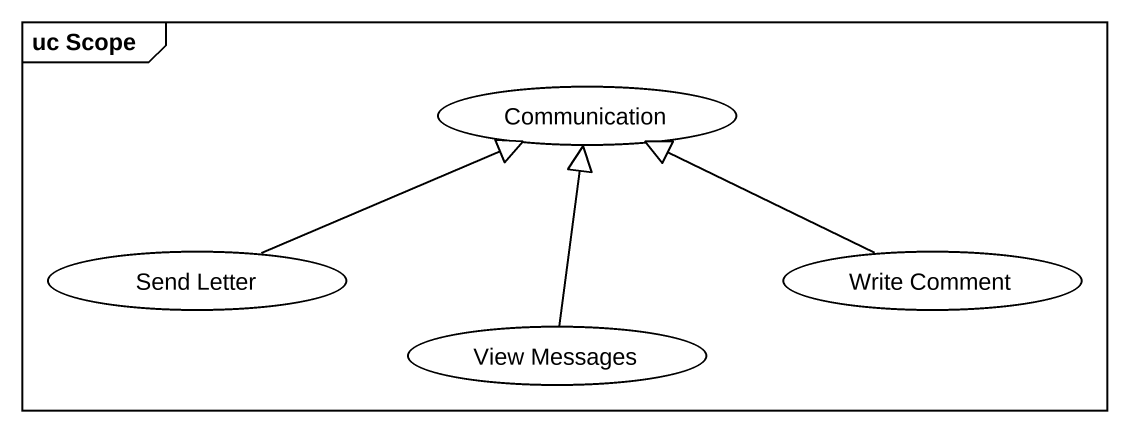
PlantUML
@startuml
mainframe uc Scope
usecase Communication
usecase "Send Letter" as Send_Letter
usecase "View Messages" as View_Messages
usecase "Write Comment" as Write_Comment
Send_Letter -right-|> Communication
View_Messages -up-|> Communication
Write_Comment -left-|> Communication
@enduml
